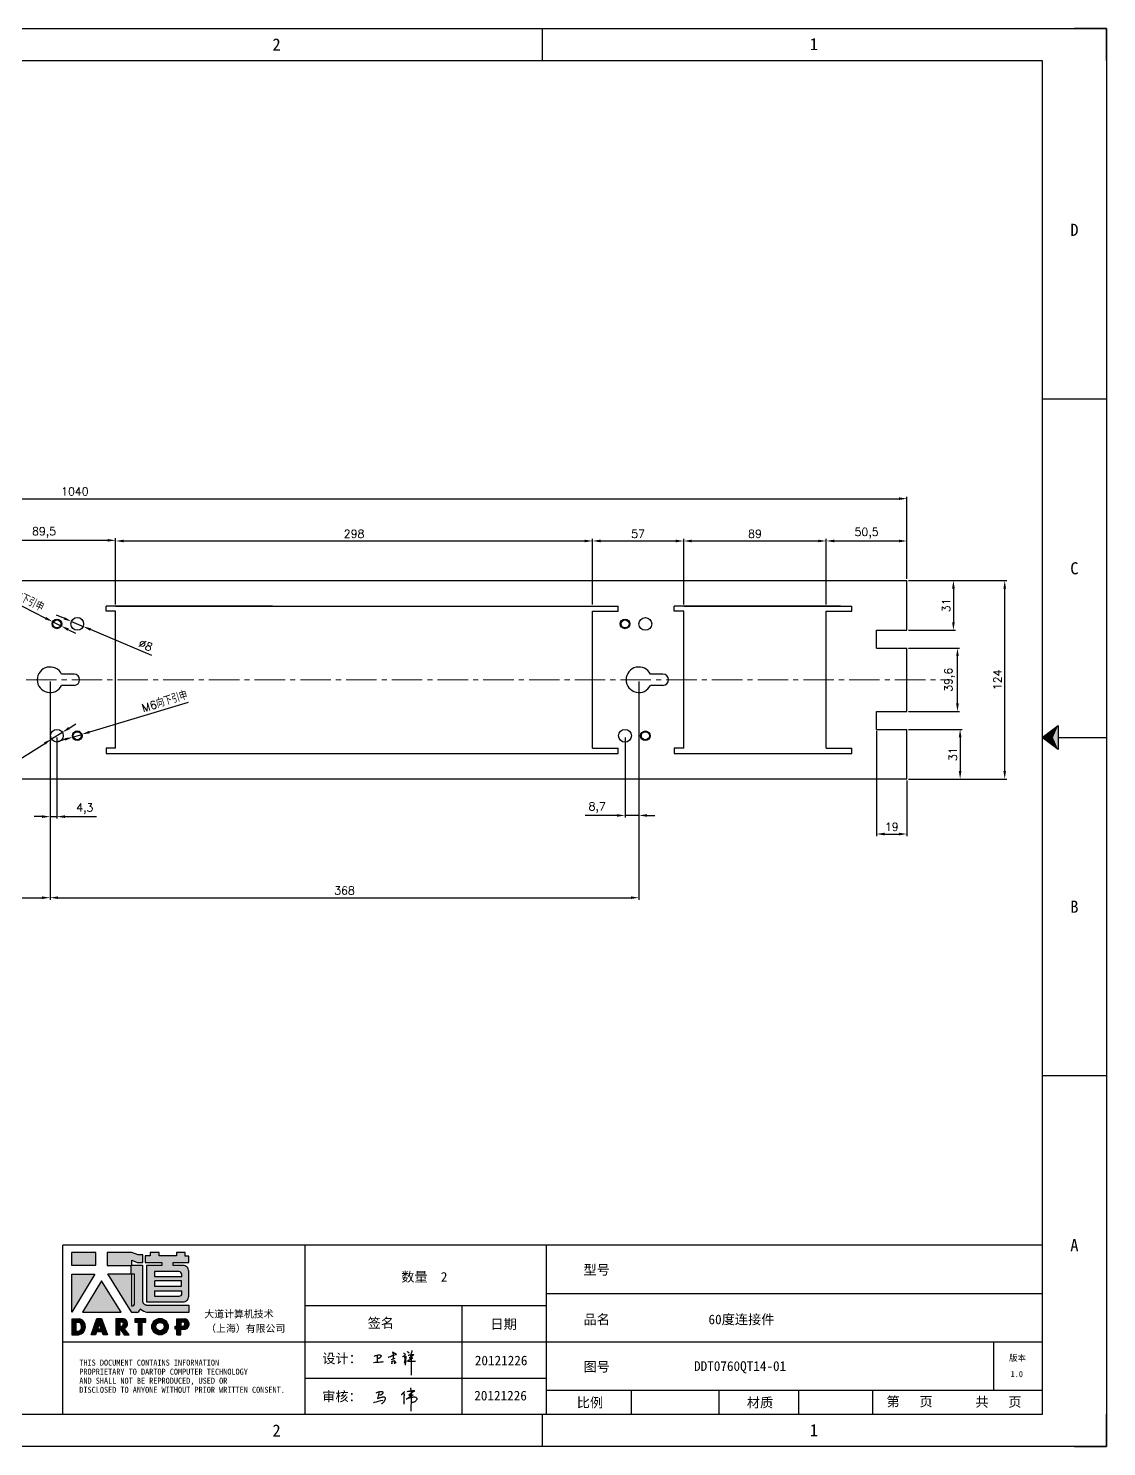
# Model space of a CAD drawing. Header units: millimetres. Extents: x -13830 to 10007, y -16942 to 55335.
# Drawn here: x 0 to 673, y 14537 to 15423 of the extents above; entities that cross this region are included whole.
import ezdxf
from ezdxf.enums import TextEntityAlignment as Align

# ---------------------------------------------------------------- set-up
doc = ezdxf.new("R2010")
doc.units = ezdxf.units.MM
doc.linetypes.add('CENTER2', pattern=[28.575, 19.05, -3.175, 3.175, -3.175])
doc.linetypes.add('DOT', pattern=[0.25, 0, -0.25])
doc.layers.add('4', color=7, linetype='Continuous')
doc.layers.add('print', color=30, linetype='Continuous')
doc.layers.add('cen', color=1, linetype='CENTER2', lineweight=9)
doc.layers.add('dim', color=2, linetype='Continuous', lineweight=9)
doc.styles.add('Dartop', font='')
doc.styles.add('hzHT', font='simhei.ttf')
doc.styles.get("Standard").update_dxf_attribs({"font": 'txt', "bigfont": 'gbcbig.shx'})
doc.styles.get('Dartop').set_extended_font_data('FangSong_GB2312')
doc.dimstyles.new('small', dxfattribs={"dimtxt": 5, "dimasz": 5, "dimexe": 1.25, "dimexo": 1, "dimgap": 2, "dimtad": 1, "dimtxsty": 'Standard', "dimcen": 2.5, "dimadec": 0, "dimazin": 0, "dimtfac": 1, "dimtmove": 0, "dimatfit": 3, "dimfxl": 0, "dimarcsym": 0})

# ---------------------------------------------------------------- blocks, each defined once
blk = doc.blocks.new('*U4')
at = {"color": 254, "linetype": 'Continuous', "extrusion": (0, 0, -1)}
for points in [[(-33.167, 11), (-33, 11), (-33.25, 11.188)], [(-33.167, 11), (-33.25, 11.188), (-33.25, 10.812)], [(-33.167, 11), (-33.25, 10.812), (-33, 11)]]:
    blk.add_solid(points, dxfattribs=at)
blk = doc.blocks.new('dadao')
for p, q in [((48, 19.2), (44.9, 10.4)), ((44.9, 10.4), (51.2, 10.4)), ((51.2, 10.4), (48, 19.2))]:
    blk.add_line(p, q)
for points in [[(41.8, 121.6), (41.8, 143.7), (-0.4, 143.7), (-0.4, 121.6), (41.8, 121.6)], [(104.8, 122), (104.8, 130.3), (114.1, 126.3), (124.2, 126.3), (124.2, 139.6), (115.9, 139.6), (105.1, 143.9), (61.5, 143.9)], [(61.7, 144), (61.7, 121.3), (103.9, 121.3)], [(113.4, 38.7), (105.1, 38.7), (63, 106.5), (103.9, 106.5), (103.9, 120.9), (103.9, 121.3)], [(109.7, 53.6), (109.7, 106.2), (104.3, 106.2), (104.3, 50.4), (106.6, 50.4)], [(144.6, 94.4), (144.6, 84.8), (192, 84.8), (192, 94.1), (144.9, 94.1)], [(0, 28), (0, 0), (11.8, 0)], [(0.1, 28), (14, 28)], [(76.8, 28.2), (76.8, 0), (84.1, 0), (84.1, 11.1), (91.6, -0.1), (100.3, -0.1), (91.7, 11.1)], [(76.8, 28.2), (90.6, 28.2)], [(120.2, 45), (119.5, 45), (119.5, 44.6)], [(183.7, 0), (183.7, 9.6), (180.6, 9.6), (180.6, 14.9), (183.8, 14.9), (183.8, 28.1), (196.1, 28.1), (196.5, 28.1)], [(7.1, 21.8), (7.1, 6.1), (12, 6.1)], [(7.1, 21.8), (11.4, 21.8)], [(84, 22.7), (84, 15.3), (87.2, 15.3)], [(84, 22.7), (87.3, 22.7)], [(183.7, 0), (190.9, 0), (190.9, 9.6), (198.8, 9.6)], [(194.9, 22.3), (190.8, 22.3), (190.8, 15), (194.4, 15)]]:
    blk.add_lwpolyline(points)
blk.add_lwpolyline([(137.1, 144.2), (137.1, 137.9), (128.3, 137.9), (128.3, 126.5), (157.3, 126.5), (157.3, 121.5), (130.3, 121.5), (130.3, 57.5), (194.4, 57.5, 0.414214), (204.4, 67.5), (204.4, 111.3, 0.414214), (194.4, 121.3), (177.5, 121.3), (177.5, 126.3), (204.7, 126.3), (204.7, 137.7), (198.2, 137.7), (198.2, 143.9), (183.3, 143.9), (183.3, 138), (153, 138), (153, 144.2), (137.1, 144.2)], format="xyb", close=True)
for points in [[(-0.3, 106.2), (40.4, 106.2), (-0.3, 39.7), (-0.3, 106.2)], [(51.7, 94.1), (18.4, 39.3), (86.2, 39.3)], [(43.8, 28.2), (51.8, 28.2), (62.6, -0.1), (55, -0.1), (53.2, 5), (42.9, 5), (41.1, 0), (33.6, 0)], [(110, 28.1), (110, 21.9), (116, 21.9), (116, -0.1), (123.2, -0.1), (123.2, 22), (129.2, 22), (129.2, 28.1), (110, 28.1)]]:
    blk.add_lwpolyline(points, close=True)
for points in [[(104.8, 122), (123.4, 122), (123.4, 60, 0.414214), (131.4, 52), (204.8, 52), (204.8, 39.1), (131.7, 39.1)], [(144.3, 110.8), (144.3, 101.8), (192.3, 101.8), (192.3, 105.5, 0.414214), (187.3, 110.5), (144.3, 110.5)], [(144.6, 77), (144.6, 67.5), (187.6, 67.5, 0.414214), (192.6, 72.5), (192.6, 76.4), (144.6, 76.4)]]:
    blk.add_lwpolyline(points, format="xyb")
for radius in [14.5, 7.44]:
    blk.add_circle((154.2, 14.2), radius)
for centre, radius, start, end in [((99.2, 60.7), 12.6, 305.6399, 325.969), ((9.6, 14.2), 14.4, 278.6604, 72.3203), ((88.6, 19.4), 8.95, 290.6073, 77.2124), ((111.6, 46.7), 8.19, 282.9811, 347.6627), ((136, 61.7), 22.9, 226.7358, 259.3209), ((195.7, 18.6), 9.51, 288.8959, 85.2442), ((8.5, 13.9), 8.49, 294.2143, 69.7177), ((86.4, 19), 3.8, 282.527, 76.7196), ((193.7, 18.7), 3.8, 280.9891, 72.5513)]:
    blk.add_arc(centre, radius, start, end)
blk = doc.blocks.new('h')
for p, q in [((20773.3, -2331.8), (20775.3, -2338.7)), ((20789.1, -2340.9), (20773.5, -2331.9)), ((20775.3, -2338.7), (20775.6, -2351.2)), ((20845.7, -2343.5), (20848.4, -2353)), ((20768.1, -2360.9), (20773, -2359.1)), ((20769.5, -2366.9), (20769.8, -2370.6)), ((20769.8, -2370.6), (20770.9, -2378)), ((20770.9, -2378), (20771.5, -2370.6)), ((20772.4, -2369.3), (20774.9, -2367.8)), ((20773, -2359.1), (20784.1, -2355.2)), ((20775.6, -2351.2), (20775.5, -2357.3)), ((20782.2, -2369.2), (20780, -2377.1)), ((20780, -2377.1), (20788.3, -2371.3)), ((20780.1, -2366.4), (20780.8, -2366.4)), ((20781.9, -2367.4), (20782.2, -2369.2)), ((20848.9, -2370.3), (20847.9, -2424)), ((20848.4, -2353), (20848.9, -2370.3))]:
    blk.add_line(p, q)
for points in [[(20699.1, -2348.2, -0.029745), (20704.6, -2345.4, -0.046842), (20708.4, -2344.2, -0.00919), (20714.3, -2343, -0.018517), (20717.2, -2342.5, -0.037841), (20720.3, -2342.4, -0.039541), (20723.2, -2342.8, -0.149785), (20726, -2344.3, -0.204935), (20726.9, -2346.6, -0.074872), (20726.5, -2348.3, -0.061615), (20725.6, -2350.3, -0.034204), (20723.8, -2352.6, -0.045776), (20722.3, -2354.1, -0.054985), (20720.4, -2355.3, -0.036348), (20717.3, -2356.5, -0.067752), (20715.7, -2356.8, -0.043553), (20713.2, -2356.7)], [(20755, -2351.9, -0.024077), (20759.9, -2350.1, -0.013147), (20768.7, -2346.5, -0.00522), (20775.4, -2344.1, -0.018517), (20777.3, -2343.4, -0.008274), (20786.3, -2341, -0.039541), (20788.3, -2340.8, -0.079216), (20789.4, -2341, -0.204935)], [(20816.8, -2335, -0.053561), (20819.6, -2336.1, -0.075272), (20821.3, -2337.3, -0.005295), (20822.5, -2338.5, -0.009337), (20823.1, -2339.1, -0.026146), (20823.7, -2339.8, -0.016644), (20824.5, -2340.9)], [(20832.1, -2329.2, -0.053561), (20834.9, -2330.3, -0.075272), (20836.7, -2331.5, -0.005295), (20837.8, -2332.6, -0.009337), (20838.5, -2333.3, -0.026146), (20839, -2334, -0.016644), (20839.8, -2335.1)], [(20836, -2343.7, -0.02797), (20842.1, -2342.6, -0.048868), (20845.6, -2342.2, -0.00919), (20851.1, -2341.4, -0.018517), (20853.9, -2341.1, -0.037841), (20856.7, -2341.2, -0.039541), (20859.4, -2341.6, -0.018282), (20840.6, -2354.7, -0.000937)], [(20847.6, -2340.2, 0.021784), (20849.6, -2335.9, 0.028296), (20850.8, -2332.4, 0.008136), (20851.9, -2328.2, 0.028913), (20852.2, -2327, 0.08193), (20852.1, -2325.9, 0.075058), (20851.7, -2324.7, 0.275043)], [(20696.6, -2372.4, 0.002073), (20710.6, -2371.9, 0.016137), (20719.6, -2371.3, 0.008314), (20736.9, -2369.3)], [(20813.5, -2350.1, 0.007348), (20815.9, -2348.7, 0.008421), (20818, -2347.3, 0.009459), (20819.7, -2346.2, -0.016325), (20820.7, -2345.5, -0.173771), (20821.8, -2345.3, -0.085159), (20823.9, -2346, -0.125883), (20826, -2347.9, -0.160659), (20826.6, -2350.1, -0.010447), (20826.5, -2352.3, -0.008247), (20826.2, -2355.1, -0.002698), (20825.3, -2374, 0.001562), (20823.9, -2383.7, 0.016137)]]:
    blk.add_lwpolyline(points, format="xyb")
for points in [[(20711.3, -2343.5), (20711.3, -2343.5), (20711.5, -2355.8), (20710.7, -2368), (20710.6, -2371.9)], [(20821.5, -2350.6), (20822.4, -2359.2), (20822.2, -2364.9), (20821.7, -2369), (20821.3, -2376.3), (20823.6, -2368.5), (20827.2, -2366.3), (20829.5, -2366.3)], [(20840.6, -2354.7), (20850, -2354.7), (20855, -2354.3), (20845.9, -2361.1), (20840.5, -2364), (20833, -2367.5), (20863.2, -2367.4), (20865.9, -2367.3)]]:
    blk.add_lwpolyline(points)
for centre, radius, start, end in [((20773.7, -2371.2), 2.3, 121.9907, 163.6016), ((20787.5, -2406), 40.3, 100.6183, 108.2482), ((20780.8, -2367.6), 1.15, 9.4675, 90)]:
    blk.add_arc(centre, radius, start, end)
blk = doc.blocks.new('*D40')
at = {"layer": 'Defpoints', "color": 0, "transparency": 16777216}
for p in [(548.67, 15129.34), (-491.33, 15078.15), (548.67, 15078.15)]:
    blk.add_point(p, dxfattribs=at)
at = {"layer": 'dim', "color": 0, "lineweight": -2, "transparency": 16777216}
for p, q in [((-491.33, 15079.15), (-491.33, 15130.59)), ((548.67, 15079.15), (548.67, 15130.59)), ((-486.33, 15129.34), (543.67, 15129.34))]:
    blk.add_line(p, q, dxfattribs=at)
at = {"layer": 'dim', "color": 0, "transparency": 16777216}
for points in [[(-486.33, 15130.18), (-486.33, 15128.51), (-491.33, 15129.34)], [(543.67, 15130.18), (543.67, 15128.51), (548.67, 15129.34)]]:
    blk.add_solid(points, dxfattribs=at)
at = {"layer": 'dim', "color": 0, "transparency": 16777216, "insert": (28.67, 15133.84), "char_height": 5, "attachment_point": 5}
blk.add_mtext('1040', dxfattribs=at)
blk = doc.blocks.new('*D41')
at = {"layer": 'Defpoints', "color": 0, "transparency": 16777216}
for p in [(548.67, 15078.15), (609.74, 15078.15), (548.67, 14954.15)]:
    blk.add_point(p, dxfattribs=at)
at = {"layer": 'dim', "color": 0, "lineweight": -2, "transparency": 16777216}
for p, q in [((549.67, 15078.15), (610.99, 15078.15)), ((609.74, 14959.15), (609.74, 15073.15)), ((549.67, 14954.15), (610.99, 14954.15))]:
    blk.add_line(p, q, dxfattribs=at)
at = {"layer": 'dim', "color": 0, "transparency": 16777216}
for points in [[(608.91, 15073.15), (610.57, 15073.15), (609.74, 15078.15)], [(608.91, 14959.15), (610.57, 14959.15), (609.74, 14954.15)]]:
    blk.add_solid(points, dxfattribs=at)
at = {"layer": 'dim', "color": 0, "transparency": 16777216, "insert": (605.24, 15016.15), "char_height": 5, "attachment_point": 5, "rotation": 90}
blk.add_mtext('124', dxfattribs=at)
blk = doc.blocks.new('*D42')
at = {"layer": 'Defpoints', "color": 0, "transparency": 16777216}
for p in [(548.67, 15078.15), (548.67, 15047.15), (577.68, 15047.15)]:
    blk.add_point(p, dxfattribs=at)
at = {"layer": 'dim', "color": 0, "lineweight": -2, "transparency": 16777216}
for p, q in [((549.67, 15078.15), (578.93, 15078.15)), ((577.68, 15073.15), (577.68, 15052.15)), ((549.67, 15047.15), (578.93, 15047.15))]:
    blk.add_line(p, q, dxfattribs=at)
at = {"layer": 'dim', "color": 0, "transparency": 16777216}
for points in [[(576.85, 15073.15), (578.51, 15073.15), (577.68, 15078.15)], [(576.85, 15052.15), (578.51, 15052.15), (577.68, 15047.15)]]:
    blk.add_solid(points, dxfattribs=at)
at = {"layer": 'dim', "color": 0, "transparency": 16777216, "insert": (573.18, 15062.65), "char_height": 5, "attachment_point": 5, "rotation": 90}
blk.add_mtext('31', dxfattribs=at)
blk = doc.blocks.new('*D43')
at = {"layer": 'Defpoints', "color": 0, "transparency": 16777216}
for p in [(548.67, 14985.15), (548.67, 14954.15), (581.87, 14954.15)]:
    blk.add_point(p, dxfattribs=at)
at = {"layer": 'dim', "color": 0, "lineweight": -2, "transparency": 16777216}
for p, q in [((549.67, 14985.15), (583.12, 14985.15)), ((581.87, 14980.15), (581.87, 14959.15)), ((549.67, 14954.15), (583.12, 14954.15))]:
    blk.add_line(p, q, dxfattribs=at)
at = {"layer": 'dim', "color": 0, "transparency": 16777216}
for points in [[(581.04, 14980.15), (582.7, 14980.15), (581.87, 14985.15)], [(581.04, 14959.15), (582.7, 14959.15), (581.87, 14954.15)]]:
    blk.add_solid(points, dxfattribs=at)
at = {"layer": 'dim', "color": 0, "transparency": 16777216, "insert": (577.37, 14969.65), "char_height": 5, "attachment_point": 5, "rotation": 90}
blk.add_mtext('31', dxfattribs=at)
blk = doc.blocks.new('*D44')
at = {"layer": 'Defpoints', "color": 0, "transparency": 16777216}
for p in [(548.67, 15035.95), (580.21, 15035.95), (548.67, 14996.35)]:
    blk.add_point(p, dxfattribs=at)
at = {"layer": 'dim', "color": 0, "lineweight": -2, "transparency": 16777216}
for p, q in [((549.67, 15035.95), (581.46, 15035.95)), ((580.21, 15001.35), (580.21, 15030.95)), ((549.67, 14996.35), (581.46, 14996.35))]:
    blk.add_line(p, q, dxfattribs=at)
at = {"layer": 'dim', "color": 0, "transparency": 16777216}
for points in [[(579.38, 15030.95), (581.04, 15030.95), (580.21, 15035.95)], [(579.38, 15001.35), (581.04, 15001.35), (580.21, 14996.35)]]:
    blk.add_solid(points, dxfattribs=at)
at = {"layer": 'dim', "color": 0, "transparency": 16777216, "insert": (575.29, 15016.15), "char_height": 5, "attachment_point": 5, "rotation": 90}
blk.add_mtext('39,6', dxfattribs=at)
blk = doc.blocks.new('*D49')
at = {"layer": 'Defpoints', "color": 0, "transparency": 16777216}
for p in [(529.67, 14985.15), (548.67, 14954.15), (548.67, 14919.76)]:
    blk.add_point(p, dxfattribs=at)
at = {"layer": 'dim', "color": 0, "lineweight": -2, "transparency": 16777216}
for p, q in [((529.67, 14984.15), (529.67, 14918.51)), ((548.67, 14953.15), (548.67, 14918.51)), ((534.67, 14919.76), (543.67, 14919.76))]:
    blk.add_line(p, q, dxfattribs=at)
at = {"layer": 'dim', "color": 0, "transparency": 16777216}
for points in [[(534.67, 14920.59), (534.67, 14918.93), (529.67, 14919.76)], [(543.67, 14920.59), (543.67, 14918.93), (548.67, 14919.76)]]:
    blk.add_solid(points, dxfattribs=at)
at = {"layer": 'dim', "color": 0, "transparency": 16777216, "insert": (539.17, 14924.26), "char_height": 5, "attachment_point": 5}
blk.add_mtext('19', dxfattribs=at)
blk = doc.blocks.new('*D54')
at = {"layer": 'Defpoints', "color": 0, "transparency": 16777216}
for p in [(54.17, 15103.31), (-35.33, 15062.15), (54.17, 15062.15)]:
    blk.add_point(p, dxfattribs=at)
at = {"layer": 'dim', "color": 0, "lineweight": -2, "transparency": 16777216}
for p, q in [((-35.33, 15063.15), (-35.33, 15104.56)), ((-30.33, 15103.31), (49.17, 15103.31)), ((54.17, 15063.15), (54.17, 15104.56))]:
    blk.add_line(p, q, dxfattribs=at)
at = {"layer": 'dim', "color": 0, "transparency": 16777216}
for points in [[(-30.33, 15104.14), (-30.33, 15102.48), (-35.33, 15103.31)], [(49.17, 15104.14), (49.17, 15102.48), (54.17, 15103.31)]]:
    blk.add_solid(points, dxfattribs=at)
at = {"layer": 'dim', "color": 0, "transparency": 16777216, "insert": (9.42, 15108.23), "char_height": 5, "attachment_point": 5}
blk.add_mtext('89,5', dxfattribs=at)
blk = doc.blocks.new('*D55')
at = {"layer": 'Defpoints', "color": 0, "transparency": 16777216}
for p in [(352.17, 15102.89), (54.17, 15062.17), (352.17, 15062.15)]:
    blk.add_point(p, dxfattribs=at)
at = {"layer": 'dim', "color": 0, "lineweight": -2, "transparency": 16777216}
for p, q in [((54.17, 15063.17), (54.17, 15104.14)), ((352.17, 15063.15), (352.17, 15104.14)), ((59.17, 15102.89), (347.17, 15102.89))]:
    blk.add_line(p, q, dxfattribs=at)
at = {"layer": 'dim', "color": 0, "transparency": 16777216}
for points in [[(59.17, 15103.73), (59.17, 15102.06), (54.17, 15102.89)], [(347.17, 15103.73), (347.17, 15102.06), (352.17, 15102.89)]]:
    blk.add_solid(points, dxfattribs=at)
at = {"layer": 'dim', "color": 0, "transparency": 16777216, "insert": (203.17, 15107.39), "char_height": 5, "attachment_point": 5}
blk.add_mtext('298', dxfattribs=at)
blk = doc.blocks.new('*D56')
at = {"layer": 'Defpoints', "color": 0, "transparency": 16777216}
for p in [(409.17, 15102.89), (352.17, 15062.15), (409.17, 15062.15)]:
    blk.add_point(p, dxfattribs=at)
at = {"layer": 'dim', "color": 0, "lineweight": -2, "transparency": 16777216}
for p, q in [((352.17, 15063.15), (352.17, 15104.14)), ((409.17, 15063.15), (409.17, 15104.14)), ((357.17, 15102.89), (404.17, 15102.89))]:
    blk.add_line(p, q, dxfattribs=at)
at = {"layer": 'dim', "color": 0, "transparency": 16777216}
for points in [[(357.17, 15103.73), (357.17, 15102.06), (352.17, 15102.89)], [(404.17, 15103.73), (404.17, 15102.06), (409.17, 15102.89)]]:
    blk.add_solid(points, dxfattribs=at)
at = {"layer": 'dim', "color": 0, "transparency": 16777216, "insert": (380.67, 15107.39), "char_height": 5, "attachment_point": 5}
blk.add_mtext('57', dxfattribs=at)
blk = doc.blocks.new('*D57')
at = {"layer": 'Defpoints', "color": 0, "transparency": 16777216}
for p in [(498.17, 15102.89), (409.17, 15062.15), (498.17, 15062.15)]:
    blk.add_point(p, dxfattribs=at)
at = {"layer": 'dim', "color": 0, "lineweight": -2, "transparency": 16777216}
for p, q in [((409.17, 15063.15), (409.17, 15104.14)), ((498.17, 15063.15), (498.17, 15104.14)), ((414.17, 15102.89), (493.17, 15102.89))]:
    blk.add_line(p, q, dxfattribs=at)
at = {"layer": 'dim', "color": 0, "transparency": 16777216}
for points in [[(414.17, 15103.73), (414.17, 15102.06), (409.17, 15102.89)], [(493.17, 15103.73), (493.17, 15102.06), (498.17, 15102.89)]]:
    blk.add_solid(points, dxfattribs=at)
at = {"layer": 'dim', "color": 0, "transparency": 16777216, "insert": (453.67, 15107.39), "char_height": 5, "attachment_point": 5}
blk.add_mtext('89', dxfattribs=at)
blk = doc.blocks.new('*D58')
at = {"layer": 'Defpoints', "color": 0, "transparency": 16777216}
for p in [(548.67, 15102.89), (548.67, 15078.15), (498.17, 15062.15)]:
    blk.add_point(p, dxfattribs=at)
at = {"layer": 'dim', "color": 0, "lineweight": -2, "transparency": 16777216}
for p, q in [((498.17, 15063.15), (498.17, 15104.14)), ((548.67, 15079.15), (548.67, 15104.14)), ((503.17, 15102.89), (543.67, 15102.89))]:
    blk.add_line(p, q, dxfattribs=at)
at = {"layer": 'dim', "color": 0, "transparency": 16777216}
for points in [[(503.17, 15103.73), (503.17, 15102.06), (498.17, 15102.89)], [(543.67, 15103.73), (543.67, 15102.06), (548.67, 15102.89)]]:
    blk.add_solid(points, dxfattribs=at)
at = {"layer": 'dim', "color": 0, "transparency": 16777216, "insert": (523.42, 15107.81), "char_height": 5, "attachment_point": 5}
blk.add_mtext('50,5', dxfattribs=at)
blk = doc.blocks.new('*D61')
at = {"layer": 'Defpoints', "color": 0, "transparency": 16777216}
for p in [(-313.83, 15016.15), (13.17, 15016.15), (13.17, 14879.97)]:
    blk.add_point(p, dxfattribs=at)
at = {"layer": 'dim', "color": 0, "lineweight": -2, "transparency": 16777216}
for p, q in [((-313.83, 15015.15), (-313.83, 14878.72)), ((13.17, 15015.15), (13.17, 14878.72)), ((-308.83, 14879.97), (8.17, 14879.97))]:
    blk.add_line(p, q, dxfattribs=at)
at = {"layer": 'dim', "color": 0, "transparency": 16777216}
for points in [[(-308.83, 14880.8), (-308.83, 14879.14), (-313.83, 14879.97)], [(8.17, 14880.8), (8.17, 14879.14), (13.17, 14879.97)]]:
    blk.add_solid(points, dxfattribs=at)
at = {"layer": 'dim', "color": 0, "transparency": 16777216, "insert": (-150.33, 14884.47), "char_height": 5, "attachment_point": 5}
blk.add_mtext('327', dxfattribs=at)
blk = doc.blocks.new('*D62')
at = {"layer": 'Defpoints', "color": 0, "transparency": 16777216}
for p in [(13.17, 15015.15), (381.17, 15016.15), (381.17, 14879.97)]:
    blk.add_point(p, dxfattribs=at)
at = {"layer": 'dim', "color": 0, "lineweight": -2, "transparency": 16777216}
for p, q in [((381.17, 15015.15), (381.17, 14878.72)), ((13.17, 15014.15), (13.17, 14878.72)), ((18.17, 14879.97), (376.17, 14879.97))]:
    blk.add_line(p, q, dxfattribs=at)
at = {"layer": 'dim', "color": 0, "transparency": 16777216}
for points in [[(18.17, 14880.8), (18.17, 14879.14), (13.17, 14879.97)], [(376.17, 14880.8), (376.17, 14879.14), (381.17, 14879.97)]]:
    blk.add_solid(points, dxfattribs=at)
at = {"layer": 'dim', "color": 0, "transparency": 16777216, "insert": (197.17, 14884.47), "char_height": 5, "attachment_point": 5}
blk.add_mtext('368', dxfattribs=at)
blk = doc.blocks.new('*D66')
at = {"layer": 'Defpoints', "color": 0, "transparency": 16777216}
for p in [(13.17, 15016.15), (17.47, 14981.18), (17.47, 14930.63)]:
    blk.add_point(p, dxfattribs=at)
at = {"layer": 'dim', "color": 0, "lineweight": -2, "transparency": 16777216}
for p, q in [((13.17, 15015.15), (13.17, 14929.38)), ((17.47, 14980.18), (17.47, 14929.38)), ((8.17, 14930.63), (3.17, 14930.63)), ((13.17, 14930.63), (17.47, 14930.63)), ((22.47, 14930.63), (42.3, 14930.63))]:
    blk.add_line(p, q, dxfattribs=at)
at = {"layer": 'dim', "color": 0, "transparency": 16777216}
for points in [[(8.17, 14931.46), (8.17, 14929.79), (13.17, 14930.63)], [(22.47, 14931.46), (22.47, 14929.79), (17.47, 14930.63)]]:
    blk.add_solid(points, dxfattribs=at)
at = {"layer": 'dim', "color": 0, "transparency": 16777216, "insert": (34.89, 14935.54), "char_height": 5, "attachment_point": 5}
blk.add_mtext('4,3', dxfattribs=at)
blk = doc.blocks.new('*D67')
at = {"layer": 'Defpoints', "color": 0, "transparency": 16777216}
for p in [(381.17, 15016.15), (372.47, 14981.16), (372.47, 14931.38)]:
    blk.add_point(p, dxfattribs=at)
at = {"layer": 'dim', "color": 0, "lineweight": -2, "transparency": 16777216}
for p, q in [((381.17, 15015.15), (381.17, 14930.13)), ((372.47, 14980.16), (372.47, 14930.13)), ((367.47, 14931.38), (347.64, 14931.38)), ((381.17, 14931.38), (372.47, 14931.38)), ((386.17, 14931.38), (391.17, 14931.38))]:
    blk.add_line(p, q, dxfattribs=at)
at = {"layer": 'dim', "color": 0, "transparency": 16777216}
for points in [[(367.47, 14932.22), (367.47, 14930.55), (372.47, 14931.38)], [(386.17, 14932.22), (386.17, 14930.55), (381.17, 14931.38)]]:
    blk.add_solid(points, dxfattribs=at)
at = {"layer": 'dim', "color": 0, "transparency": 16777216, "insert": (355.05, 14936.3), "char_height": 5, "attachment_point": 5}
blk.add_mtext('8,7', dxfattribs=at)
blk = doc.blocks.new('*D68')
at = {"layer": 'Defpoints', "color": 0, "transparency": 16777216}
for p in [(20.86, 14983.3), (14.08, 14979.05)]:
    blk.add_point(p, dxfattribs=at)
at = {"layer": 'dim', "color": 0, "lineweight": -2, "transparency": 16777216}
for p, q in [((25.09, 14985.96), (29.33, 14988.62)), ((20.86, 14983.3), (14.08, 14979.05)), ((-53.63, 14936.57), (9.85, 14976.39))]:
    blk.add_line(p, q, dxfattribs=at)
at = {"layer": 'dim', "color": 0, "transparency": 16777216}
for points in [[(24.65, 14986.67), (25.54, 14985.25), (20.86, 14983.3)], [(9.4, 14977.1), (10.29, 14975.69), (14.08, 14979.05)]]:
    blk.add_solid(points, dxfattribs=at)
at = {"layer": 'dim', "color": 0, "transparency": 16777216, "insert": (-50.8, 14943.66), "char_height": 5, "attachment_point": 5, "rotation": 32.1016}
blk.add_mtext('∅8', dxfattribs=at)
blk = doc.blocks.new('*D69')
at = {"layer": 'Defpoints', "color": 0, "transparency": 16777216}
for p in [(27.3, 14980.32), (33.04, 14982.04)]:
    blk.add_point(p, dxfattribs=at)
at = {"layer": 'dim', "color": 0, "lineweight": -2, "transparency": 16777216}
for p, q in [((99.47, 15001.96), (37.83, 14983.48)), ((27.3, 14980.32), (33.04, 14982.04)), ((22.51, 14978.88), (17.72, 14977.44))]:
    blk.add_line(p, q, dxfattribs=at)
at = {"layer": 'dim', "color": 0, "transparency": 16777216}
for points in [[(22.27, 14979.68), (22.75, 14978.08), (27.3, 14980.32)], [(37.59, 14984.27), (38.07, 14982.68), (33.04, 14982.04)]]:
    blk.add_solid(points, dxfattribs=at)
at = {"layer": 'dim', "color": 0, "transparency": 16777216, "insert": (84.8, 15002.4), "char_height": 5, "attachment_point": 5, "rotation": 16.69137}
blk.add_mtext('M6向下引申', dxfattribs=at)
blk = doc.blocks.new('*D70')
at = {"layer": 'Defpoints', "color": 0, "transparency": 16777216}
for p in [(14.8, 15052.45), (20.15, 15049.74)]:
    blk.add_point(p, dxfattribs=at)
at = {"layer": 'dim', "color": 0, "lineweight": -2, "transparency": 16777216}
for p, q in [((-18.94, 15069.59), (10.34, 15054.72)), ((20.15, 15049.74), (14.8, 15052.45)), ((24.61, 15047.47), (29.06, 15045.21))]:
    blk.add_line(p, q, dxfattribs=at)
at = {"layer": 'dim', "color": 0, "transparency": 16777216}
for points in [[(10.72, 15055.46), (9.96, 15053.98), (14.8, 15052.45)], [(24.98, 15048.22), (24.23, 15046.73), (20.15, 15049.74)]]:
    blk.add_solid(points, dxfattribs=at)
at = {"layer": 'dim', "color": 0, "transparency": 16777216, "insert": (-4.43, 15067.42), "char_height": 5, "attachment_point": 5, "rotation": 333.07025}
blk.add_mtext('M6向下引申', dxfattribs=at)
blk = doc.blocks.new('*D71')
at = {"layer": 'Defpoints', "color": 0, "transparency": 16777216}
for p in [(26.49, 15052.66), (33.85, 15049.53)]:
    blk.add_point(p, dxfattribs=at)
at = {"layer": 'dim', "color": 0, "lineweight": -2, "transparency": 16777216}
for p, q in [((21.89, 15054.62), (17.29, 15056.58)), ((26.49, 15052.66), (33.85, 15049.53)), ((76.84, 15031.23), (38.45, 15047.57))]:
    blk.add_line(p, q, dxfattribs=at)
at = {"layer": 'dim', "color": 0, "transparency": 16777216}
for points in [[(22.22, 15055.39), (21.57, 15053.85), (26.49, 15052.66)], [(38.78, 15048.34), (38.13, 15046.8), (33.85, 15049.53)]]:
    blk.add_solid(points, dxfattribs=at)
at = {"layer": 'dim', "color": 0, "transparency": 16777216, "insert": (72.93, 15037.79), "char_height": 5, "attachment_point": 5, "rotation": 336.94666}
blk.add_mtext('∅8', dxfattribs=at)

msp = doc.modelspace()

# ---------------------------------------------------------------- hatches: boundary and pattern name
for points in [[(41.743, 14658.139), (26.676, 14658.139), (26.676, 14650.267), (41.743, 14650.267)], [(41.258, 14644.759), (26.716, 14644.759), (26.716, 14621.016)], [(45.289, 14640.451), (33.402, 14620.858), (57.608, 14620.858)], [(72.977, 14616.849), (66.098, 14616.849), (66.098, 14614.667), (68.245, 14614.667), (68.245, 14606.802), (70.814, 14606.802), (70.814, 14614.672), (72.977, 14614.672)]]:
    msp.add_hatch(color=0).paths.add_polyline_path(points)
h = msp.add_hatch(color=0)
h.paths.add_polyline_path([(64.26, 14653.355), (67.586, 14651.919), (71.181, 14651.919), (71.181, 14656.677), (68.215, 14656.677), (64.35, 14658.203), (48.863, 14658.203), (48.863, 14650.156), (63.932, 14650.156), (63.932, 14649.993), (63.932, 14644.849), (49.319, 14644.849), (64.349, 14620.661), (67.325, 14620.661, 0.2793748), (69.498, 14622.774), (69.498, 14622.886), (69.76, 14622.886, 0.1431454), (73.858, 14620.8), (99.975, 14620.8), (99.975, 14625.388), (73.747, 14625.388, -0.4142136), (70.89, 14628.245), (70.89, 14650.41), (64.26, 14650.41)])
h.paths.add_polyline_path([(64.083, 14644.747), (65.998, 14644.746), (65.998, 14625.973, -0.0889357), (64.889, 14624.832), (64.077, 14624.832)], flags=16)
h = msp.add_hatch(color=0)
h.paths.add_polyline_path([(99.93, 14656.011), (97.606, 14656.011), (97.606, 14658.221), (92.295, 14658.221), (92.295, 14656.121), (81.451, 14656.121), (81.451, 14658.332), (75.772, 14658.332), (75.772, 14656.08), (72.634, 14656.08), (72.634, 14652.005), (82.989, 14652.005), (82.989, 14650.203), (73.34, 14650.203), (73.34, 14627.383), (96.248, 14627.383, 0.4142136), (99.819, 14630.954), (99.819, 14646.581, 0.4142136), (96.248, 14650.152), (90.192, 14650.152), (90.192, 14651.921), (99.93, 14651.921)])
h.paths.add_polyline_path([(93.718, 14646.284, -0.4142136), (95.504, 14644.498), (95.504, 14643.189), (78.352, 14643.189), (78.352, 14646.284)], flags=16)
h.paths.add_polyline_path([(95.393, 14640.426), (95.393, 14637.11), (78.463, 14637.11), (78.463, 14640.426)], flags=16)
h.paths.add_polyline_path([(95.614, 14634.125), (95.614, 14632.705, -0.4142136), (93.829, 14630.92), (78.463, 14630.92), (78.463, 14634.125)], flags=16)
h = msp.add_hatch(color=0)
h.paths.add_polyline_path([(31.812, 14616.813), (26.823, 14616.813), (26.823, 14606.832), (31.025, 14606.832, 0.7930159)])
h.paths.add_polyline_path([(31.099, 14609.018), (29.354, 14609.018), (29.354, 14614.627), (30.906, 14614.627, -0.6713609)], flags=16)
h = msp.add_hatch(color=0)
h.paths.add_polyline_path([(45.327, 14616.895), (42.48, 14616.895), (38.818, 14606.821), (41.515, 14606.821), (42.15, 14608.607), (45.803, 14608.607), (46.452, 14606.8), (49.17, 14606.8)])
h.paths.add_polyline_path([(45.105, 14610.531), (42.842, 14610.531), (43.953, 14613.697)], flags=16)
h = msp.add_hatch(color=0)
h.paths.add_polyline_path([(59.166, 14616.888), (54.259, 14616.888), (54.259, 14606.816), (56.852, 14606.816), (56.852, 14610.809), (59.517, 14606.78), (62.65, 14606.78), (59.583, 14610.784, 0.7440549)])
h.paths.add_polyline_path([(56.828, 14612.3), (56.828, 14614.945), (57.987, 14614.945, -0.796809), (57.97, 14612.3)], flags=16)
h = msp.add_hatch(color=0)
h.paths.add_polyline_path([(76.717, 14611.888, 1), (87.06, 14611.888, 1)])
h.paths.add_polyline_path([(84.545, 14611.888, -1), (79.232, 14611.888, -1)], flags=16)
h = msp.add_hatch(color=0)
h.paths.add_polyline_path([(96.981, 14616.865), (96.832, 14616.865), (92.458, 14616.865), (92.458, 14612.164), (91.298, 14612.164), (91.298, 14610.255), (92.439, 14610.255), (92.439, 14606.833), (94.993, 14606.833), (94.993, 14610.269), (97.799, 14610.269, 0.8123038)])
h.paths.add_polyline_path([(94.955, 14612.177), (94.955, 14614.806), (96.408, 14614.806, -0.7782134), (96.26, 14612.177)], flags=16)

# ---------------------------------------------------------------- linework, layer by layer
at = {"color": 0, "linetype": 'DOT'}
for p, q in [((-606.305, 15423.254), (653.281, 15423.254)), ((673.425, 15403.11), (673.425, 14557.061)), ((653.281, 14536.917), (-606.305, 14536.917))]:
    msp.add_line(p, q, dxfattribs=at)
at = {"color": 0}
for p, q in [((320.905, 15403.11), (320.905, 15423.254)), ((673.425, 15423.254), (653.281, 15423.254)), ((673.425, 15403.11), (673.425, 15423.254)), ((-566.017, 15403.11), (633.137, 15403.11)), ((633.137, 15403.11), (633.137, 14557.061)), ((673.425, 15191.598), (633.137, 15191.598)), ((643.209, 14980.086), (673.425, 14980.086)), ((673.425, 14768.574), (633.137, 14768.574)), ((633.137, 14662.817), (21.262, 14662.817)), ((21.262, 14557.061), (21.262, 14662.817)), ((172.342, 14662.817), (172.342, 14557.061)), ((323.423, 14557.061), (323.423, 14662.817)), ((172.342, 14625.047), (323.423, 14625.047)), ((270.545, 14625.047), (270.545, 14557.061)), ((323.423, 14632.601), (633.137, 14632.601)), ((21.262, 14602.385), (172.342, 14602.385)), ((172.342, 14602.385), (633.137, 14602.385)), ((602.921, 14572.169), (602.921, 14602.385)), ((172.342, 14579.723), (323.423, 14579.723)), ((323.423, 14572.169), (633.137, 14572.169)), ((376.576, 14557.061), (376.576, 14572.169)), ((431.355, 14557.061), (431.355, 14572.169)), ((481.154, 14557.061), (481.154, 14572.169)), ((527.381, 14557.061), (527.381, 14572.169)), ((633.137, 14557.061), (-566.017, 14557.061)), ((320.905, 14536.917), (320.905, 14557.061)), ((673.425, 14536.917), (673.425, 14557.061)), ((653.281, 14536.917), (673.425, 14536.917))]:
    msp.add_line(p, q, dxfattribs=at)
for p, q in [((-491.327, 15078.153), (548.673, 15078.153)), ((548.673, 15047.153), (548.673, 15078.153)), ((48.173, 15058.971), (48.173, 15062.171)), ((152.173, 15062.171), (48.173, 15062.171)), ((54.173, 15058.971), (48.173, 15058.971)), ((54.171, 14973.371), (54.173, 15058.971)), ((54.173, 15062.171), (368.173, 15062.153)), ((352.173, 14973.353), (352.173, 15058.953)), ((352.173, 15058.953), (368.173, 15058.953)), ((368.173, 15058.953), (368.173, 15062.153)), ((403.173, 15058.953), (403.173, 15062.153)), ((507.173, 15062.153), (403.173, 15062.153)), ((409.173, 15058.953), (403.173, 15058.953)), ((409.173, 15062.153), (514.173, 15062.153)), ((409.173, 14973.353), (409.173, 15058.953)), ((498.173, 14973.353), (498.173, 15058.953)), ((498.173, 15058.953), (514.173, 15058.953)), ((514.173, 15058.953), (514.173, 15062.153)), ((529.673, 15035.953), (529.673, 15047.153)), ((529.673, 15047.153), (548.673, 15047.153)), ((529.673, 15035.953), (548.673, 15035.953)), ((548.673, 14996.353), (548.673, 15035.953)), ((28.173, 15019.653), (20.367, 15019.653)), ((396.173, 15019.653), (388.367, 15019.653)), ((28.173, 15012.653), (20.367, 15012.653)), ((396.173, 15012.653), (388.367, 15012.653)), ((529.673, 14985.153), (529.673, 14996.353)), ((529.673, 14996.353), (548.673, 14996.353)), ((529.673, 14985.153), (548.673, 14985.153)), ((548.673, 14954.153), (548.673, 14985.153)), ((48.173, 14973.371), (48.173, 14970.171)), ((54.173, 14973.371), (48.173, 14973.371)), ((352.173, 14973.353), (368.173, 14973.353)), ((368.173, 14970.153), (368.173, 14973.353)), ((403.173, 14973.353), (403.173, 14970.153)), ((409.173, 14973.353), (403.173, 14973.353)), ((498.173, 14973.353), (514.173, 14973.353)), ((514.173, 14970.153), (514.173, 14973.353)), ((48.173, 14970.171), (168.173, 14970.171)), ((54.17, 14970.103), (54.17, 14970.171)), ((54.17, 14970.103), (368.173, 14970.153)), ((403.173, 14970.153), (514.173, 14970.153)), ((409.173, 14970.153), (514.173, 14970.153)), ((-491.327, 14954.153), (548.673, 14954.153)), ((238.361, 14573.646), (238.795, 14570.026)), ((237.225, 14567.394), (235.74, 14566.591)), ((238.293, 14567.965), (237.225, 14567.394)), ((237.286, 14569.167), (239.174, 14569.167)), ((240.18, 14569.258), (238.293, 14567.965)), ((238.865, 14567.352), (238.705, 14559.033)), ((238.795, 14570.026), (238.865, 14567.352)), ((239.174, 14569.167), (240.18, 14569.258))]:
    msp.add_line(p, q)
msp.add_lwpolyline([(633.137, 14980.086), (643.209, 14987.64), (643.209, 14972.532), (633.137, 14980.086)], close=True, dxfattribs=at)
for points in [[(236.359, 14571.394, -0.0279703), (237.58, 14571.619, -0.0488679), (238.287, 14571.694, -0.0091902), (239.4, 14571.859, -0.0185172), (239.956, 14571.91, -0.0378406), (240.526, 14571.898, -0.0395413), (241.064, 14571.803, -0.0182819), (237.286, 14569.167, -0.0009369)], [(216.874, 14570.473, -0.029745), (217.738, 14570.905, -0.0468422), (218.322, 14571.094, -0.0091902), (219.235, 14571.278, -0.0185172), (219.692, 14571.344, -0.0378406), (220.164, 14571.359, -0.0395413), (220.613, 14571.303, -0.1497852), (221.051, 14571.064, -0.2049352), (221.185, 14570.717, -0.0748717), (221.134, 14570.444, -0.0616146), (220.985, 14570.141, -0.0342039), (220.715, 14569.784, -0.0457759), (220.473, 14569.553, -0.054985), (220.181, 14569.369, -0.0363479), (219.696, 14569.176, -0.0677521), (219.453, 14569.134, -0.0435534), (219.072, 14569.154)], [(235.74, 14566.591, -0.029745), (237.088, 14567.266, -0.0468422), (238, 14567.56, -0.0091902), (239.423, 14567.847, -0.0185172), (240.137, 14567.951, -0.0378406), (240.873, 14567.974, -0.0395413), (241.573, 14567.887, -0.1497852), (242.257, 14567.514, -0.2049352), (242.466, 14566.973, -0.0748717), (242.386, 14566.546, -0.0616146), (242.154, 14566.073, -0.0342039), (241.732, 14565.517, -0.0457759), (241.355, 14565.156, -0.054985), (240.899, 14564.869, -0.0363479), (240.143, 14564.569, -0.0677521), (239.764, 14564.503, -0.0435534), (239.169, 14564.534)]]:
    msp.add_lwpolyline(points, format="xyb")
msp.add_lwpolyline([(218.778, 14571.19), (218.778, 14571.19), (218.489, 14569.42), (218.014, 14567.756), (217.703, 14566.734)])
for centre, radius in [((17.473, 15051.096), 3), ((17.473, 15051.096), 2.5), ((30.173, 15051.096), 4), ((372.473, 15051.078), 3), ((372.473, 15051.078), 2.5), ((385.173, 15051.078), 4), ((17.47, 14981.178), 4), ((30.17, 14981.178), 3), ((30.17, 14981.178), 2.5), ((372.471, 14981.16), 4), ((385.171, 14981.16), 3), ((385.171, 14981.16), 2.5)]:
    msp.add_circle(centre, radius)
for centre, radius, start, end in [((13.173, 15016.153), 8, 25.94448, 334.05552), ((381.173, 15016.153), 8, 25.94448, 334.05552), ((28.173, 15016.153), 3.5, 270, 90), ((396.173, 15016.153), 3.5, 270, 90), ((180.604, 14625.101), 76.257, 313.366132, 315.296084), ((214.664, 14567.662), 3.193, 281.076982, 291.212632), ((144.463, 14852.614), 296.638, 283.91895, 284.971512), ((222.582, 14558.29), 9.752, 113.202449, 120.017497), ((220.293, 14563.63), 3.943, 102.47486, 113.202449), ((226.006, 14537.807), 30.39, 100.36867, 102.47486), ((219.658, 14566.167), 2.515, 283.816254, 294.030509), ((221.884, 14560.333), 7.49, 96.125337, 100.36867), ((220.194, 14564.923), 1.16, 294.836428, 309.901134), ((204.729, 14579.191), 22.192, 316.919563, 320.58866), ((221.485, 14564.052), 3.75, 87.457037, 96.125337), ((221.499, 14564.366), 3.435, 78.399567, 87.457037), ((217.305, 14568.411), 5.643, 324.094808, 331.378357), ((221.984, 14566.73), 1.022, 44.324655, 78.399567), ((221.684, 14566.196), 0.754, 319.573073, 337.48549), ((219.608, 14567.856), 3.388, 324.910666, 333.348429), ((221.256, 14567.24), 1.65, 326.76781, 340.871018), ((222.31, 14567.048), 0.567, 357.998393, 44.324655), ((221.755, 14567.067), 1.122, 340.871018, 357.998393), ((225.296, 14582.456), 14.915, 299.265464, 300.9495), ((259.087, 14457.431), 115.167, 102.46592, 103.2053), ((475.087, 14528.634), 243.4, 171.410173, 171.768083), ((234.238, 14569.395), 0.488, 52.375745, 91.291159), ((-194.658, 14583.229), 429.463, 357.565664, 358.057278), ((234.071, 14569.471), 0.559, 357.196828, 33.705179), ((221.493, 14570.295), 13.166, 352.912546, 354.802684), ((226.432, 14569.845), 8.207, 354.802684, 357.196828)]:
    msp.add_arc(centre, radius, start, end)
at = {"layer": 'cen'}
msp.add_line((-516.188, 15016.153), (576.388, 15016.153), dxfattribs=at)
at = {"layer": 'print'}
msp.add_lwpolyline([(-606.305, 15423.254), (673.425, 15423.254), (673.425, 14536.917), (-606.305, 14536.917)], close=True, dxfattribs=at)

# ---------------------------------------------------------------- block references
at = {"color": 0, "linetype": 'Continuous', "xscale": 40.28805309813855, "yscale": 40.28805309813855, "zscale": 40.28805309813855}
msp.add_blockref('*U4', (-696.369, 14536.917), dxfattribs=at)
at = {"color": 0}
for name, p, xscale, yscale, zscale in [('dadao', (26.823, 14606.832), 0.3570986524328962, 0.3570986524328962, 0.3570986524328962), ('h', (-2991.568, 14957.185), 0.1549482039698633, 0.1549482039698633, 0.1549482039698633)]:
    msp.add_blockref(name, p, dxfattribs=dict(at, xscale=xscale, yscale=yscale, zscale=zscale))

# ---------------------------------------------------------------- texts
for s, height, style, p in [('2', 7.554, 'Dartop', (154.716, 15413.182)), ('1', 7.554, 'Dartop', (490.536, 15413.422)), ('D', 7.554, 'Dartop', (653.281, 15297.354)), ('C', 7.554, 'Dartop', (653.281, 15085.842)), ('B', 7.554, 'Dartop', (653.281, 14874.33)), ('A', 7.554, 'Dartop', (653.281, 14662.817)), ('型号', 6.0432, 'hzHT', (354.776, 14647.446)), ('数量  2', 6.0432, 'hzHT', (247.07, 14643.008)), ('签名', 6.0432, 'hzHT', (219.924, 14614.208)), ('日期', 6.0432, 'hzHT', (296.605, 14613.465)), ('品名', 6.0432, 'hzHT', (354.776, 14616.422)), ('60度连接件', 6.0432, 'hzHT', (445.238, 14616.422)), ('20121226', 6.0432, 'hzHT', (295.054, 14590.745)), ('图号', 6.0432, 'hzHT', (354.776, 14586.884)), ('DDT0760QT14-01', 6.04321, 'hzHT', (444.393, 14587.278)), ('版本', 3.777, 'hzHT', (617.738, 14592.358)), ('1.0', 3.777, 'Dartop', (617.284, 14582.264)), ('20121226', 6.0432, 'hzHT', (294.694, 14568.817)), ('比例', 6.0432, 'hzHT', (350.562, 14564.458)), ('材质', 6.0432, 'hzHT', (456.812, 14564.458)), ('第   页', 6.0432, 'hzHT', (550.296, 14565.085)), ('共   页', 6.0432, 'hzHT', (605.808, 14564.865)), ('2', 7.554, 'Dartop', (154.716, 14546.989)), ('1', 7.554, 'Dartop', (490.536, 14547.229))]:
    msp.add_text(s, height=height, dxfattribs=dict(at, style=style)).set_placement(p, align=Align.MIDDLE_CENTER)
at = {"color": 0, "style": 'hzHT'}
for s, height, p in [('THIS DOCUMENT CONTAINS INFORMATION', 3.777, (31.459, 14587.542)), ('设计：', 6.0432, (183.315, 14589.03)), ('PROPRIETARY TO DARTOP COMPUTER TECHNOLOGY', 3.777, (31.459, 14581.877)), ('AND SHALL NOT BE REPRODUCED, USED OR', 3.777, (31.459, 14576.211)), ('DISCLOSED TO ANYONE WITHOUT PRIOR WRITTEN CONSENT.', 3.777, (31.459, 14570.546)), ('审核：', 6.0432, (183.225, 14565.233))]:
    msp.add_text(s, height=height, dxfattribs=at).set_placement(p)
at = {"layer": '4', "color": 0, "style": 'hzHT'}
for s, p in [('大道计算机技术', (109.578, 14617.542)), ('（上海）有限公司', (110.719, 14608.509))]:
    msp.add_text(s, height=4.5324, dxfattribs=at).set_placement(p)

# ---------------------------------------------------------------- dimensions: what is measured, and where the dimension line sits
at = {"layer": 'dim'}
for base, p1, p2, picture, middle in [((548.673, 15129.342), (-491.327, 15078.153), (548.673, 15078.153), '*D40', (28.673, 15133.842)), ((54.173, 15103.31), (-35.327, 15062.153), (54.173, 15062.153), '*D54', (9.423, 15108.226)), ((352.173, 15102.893), (54.173, 15062.171), (352.173, 15062.153), '*D55', (203.173, 15107.393)), ((409.173, 15102.893), (352.173, 15062.153), (409.173, 15062.153), '*D56', (380.673, 15107.393)), ((498.173, 15102.893), (409.173, 15062.153), (498.173, 15062.153), '*D57', (453.673, 15107.393)), ((548.673, 15102.893), (498.173, 15062.153), (548.673, 15078.153), '*D58', (523.423, 15107.81)), ((13.173, 14879.969), (-313.827, 15016.153), (13.173, 15016.153), '*D61', (-150.327, 14884.469)), ((17.47, 14930.626), (13.173, 15016.153), (17.47, 14981.178), '*D66', (34.887, 14935.542)), ((381.173, 14879.969), (13.173, 15015.153), (381.173, 15016.153), '*D62', (197.173, 14884.469)), ((372.471, 14931.383), (381.173, 15016.153), (372.471, 14981.16), '*D67', (355.054, 14936.299)), ((548.673, 14919.759), (529.673, 14985.153), (548.673, 14954.153), '*D49', (539.173, 14924.259))]:
    dim = msp.add_linear_dim(base=base, p1=p1, p2=p2, dimstyle='small', override={"dimpost": '\\X'}, dxfattribs=at)
    dim.commit()
    dim.dimension.update_dxf_attribs({"geometry": picture, "text_midpoint": middle})
dim = msp.add_diameter_dim_2p(p1=(20.147, 15049.737), p2=(14.798, 15052.454), text='M6向下引申', dimstyle='small', override={"dimpost": '\\X'}, dxfattribs=at)
dim.commit()
dim.dimension.update_dxf_attribs({"geometry": '*D70', "text_midpoint": (-4.429, 15067.423)})
for base, p1, p2, picture, middle in [((609.74, 15078.153), (548.673, 14954.153), (548.673, 15078.153), '*D41', (605.24, 15016.153)), ((577.679, 15047.153), (548.673, 15078.153), (548.673, 15047.153), '*D42', (573.179, 15062.653)), ((580.209, 15035.953), (548.673, 14996.353), (548.673, 15035.953), '*D44', (575.293, 15016.153)), ((581.869, 14954.153), (548.673, 14985.153), (548.673, 14954.153), '*D43', (577.369, 14969.653))]:
    dim = msp.add_linear_dim(base=base, p1=p1, p2=p2, angle=90, dimstyle='small', override={"dimpost": '\\X'}, dxfattribs=at)
    dim.commit()
    dim.dimension.update_dxf_attribs({"geometry": picture, "text_midpoint": middle})
for p1, p2, picture, middle in [((26.492, 15052.662), (33.853, 15049.529), '*D71', (71.167, 15033.65)), ((20.859, 14983.303), (14.082, 14979.052), '*D68', (-48.405, 14939.852))]:
    dim = msp.add_diameter_dim_2p(p1=p1, p2=p2, dimstyle='small', override={"dimpost": '\\X'}, dxfattribs=at)
    dim.commit()
    dim.dimension.update_dxf_attribs({"geometry": picture, "text_midpoint": middle, "dimtype": 163})
dim = msp.add_diameter_dim_2p(p1=(27.297, 14980.316), p2=(33.044, 14982.039), text='M6向下引申', dimstyle='small', override={"dimpost": '\\X'}, dxfattribs=at)
dim.commit()
dim.dimension.update_dxf_attribs({"geometry": '*D69', "text_midpoint": (86.136, 14997.959), "dimtype": 163})

doc.saveas('drawing.dxf')
